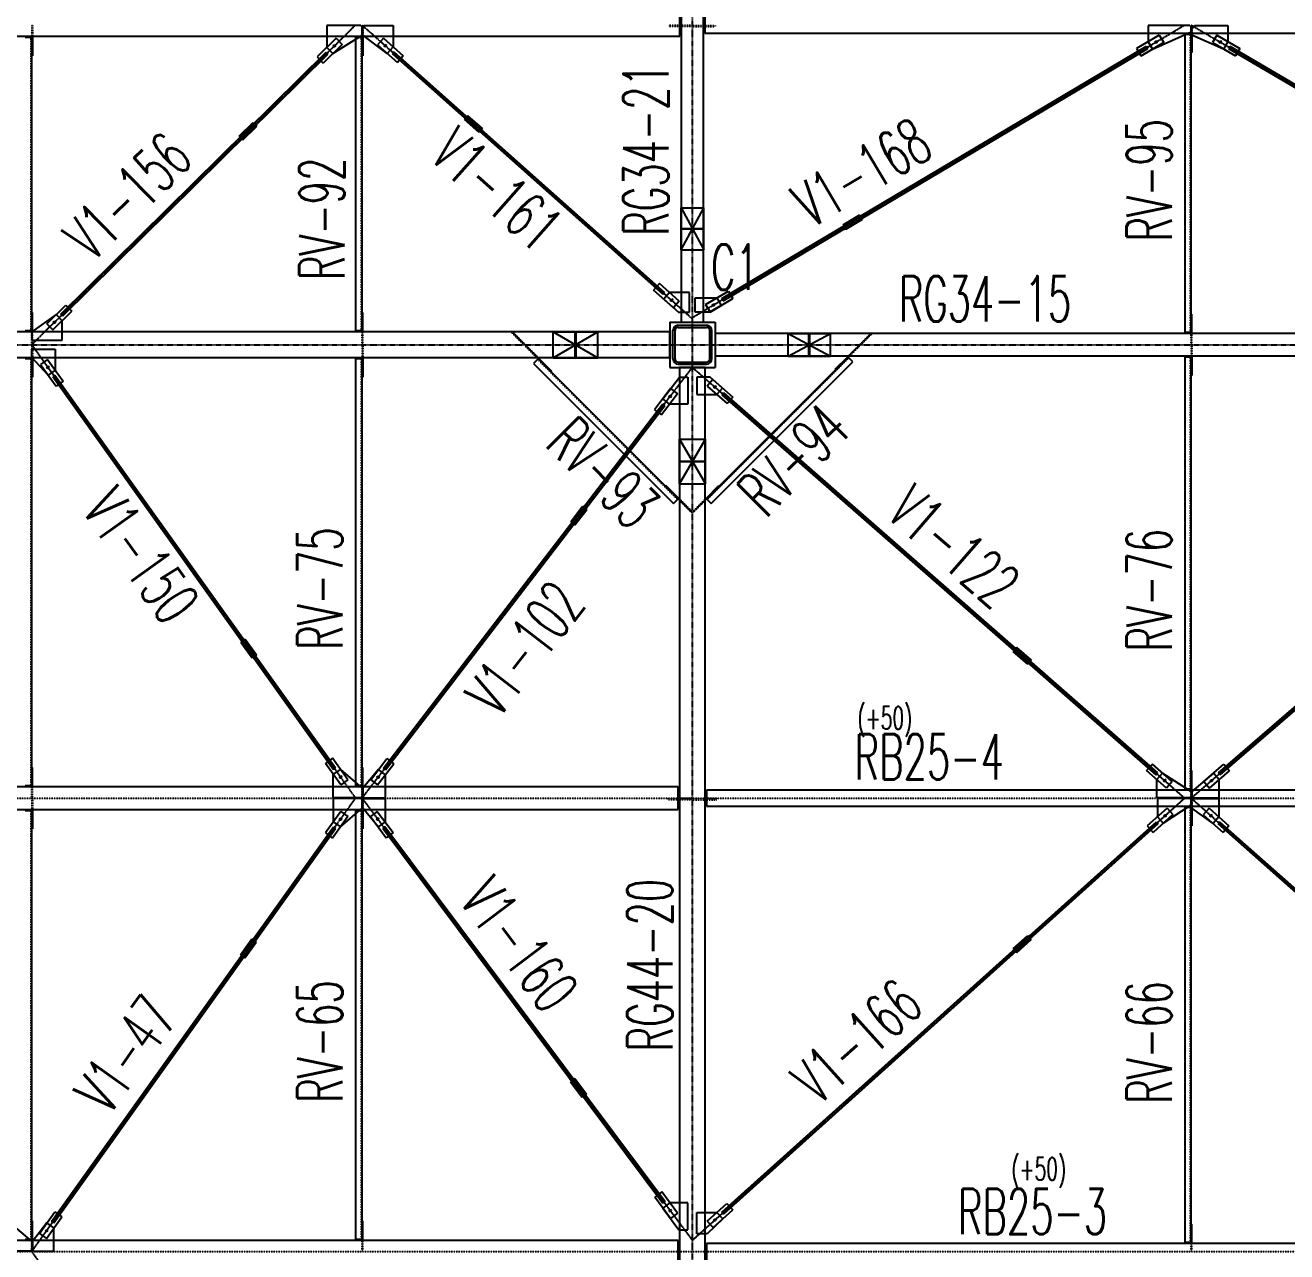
# Model space of a CAD drawing. Header units: millimetres. Extents: x -87051 to 180003, y -2961 to 97158.
# Drawn here: x 135914 to 145652, y 33099 to 42567 of the extents above; entities that cross this region are included whole.
import ezdxf

# ---------------------------------------------------------------- set-up
doc = ezdxf.new("R2010")
doc.units = ezdxf.units.MM
doc.header["$LTSCALE"] = 0.2
doc.linetypes.add('CENTER', pattern=[2, 1.25, -0.25, 0.25, -0.25])
doc.linetypes.add('HIDDEN', pattern=[0.375, 0.25, -0.125])
doc.styles.get("Standard").update_dxf_attribs({"font": 'simplex.shx', "width": 0.8, "height": 700, "bigfont": 'extfont2.shx'})

msp = doc.modelspace()

# ---------------------------------------------------------------- linework, layer by layer
at = {"color": 8, "linetype": 'CENTER'}
for p, q in [((141063.9, 16500.6), (141063.9, 47350.6)), ((135963.9, 40100.6), (138463.9, 42568.1)), ((138513.9, 42568.1), (141063.9, 40300.6)), ((141063.9, 40310.6), (144863.9, 42568.1)), ((144913.9, 42568.1), (148763.9, 40310.6)), ((110913.9, 40100.6), (161113.9, 40100.6)), ((135963.9, 40100.6), (138463.9, 36600.6)), ((138513.9, 36600.6), (141063.9, 39925.6)), ((141063.9, 39925.6), (144863.9, 36600.6)), ((144913.9, 36600.6), (148763.9, 39925.6)), ((135963.9, 33100.6), (138463.9, 36600.6)), ((138513.9, 36600.6), (141063.9, 33187.6)), ((141063.9, 33188.1), (144863.9, 36600.6)), ((144913.9, 36600.6), (148763.9, 33188.1)), ((135963.9, 33100.6), (138463.9, 29600.6))]:
    msp.add_line(p, q, dxfattribs=at)
at = {"color": 8, "linetype": 'Continuous'}
for p, q in [((140976.9, 44105.6), (140976.9, 40998.3)), ((141150.9, 40998.3), (141150.9, 44105.6)), ((140966.9, 42481.1), (140966.9, 42655.1)), ((138503.9, 42565.1), (138241.8, 42565.1)), ((138241.8, 42565.1), (138241.8, 42396)), ((138503.9, 42565.1), (138513.9, 42555.1)), ((138513.9, 42491.1), (138513.9, 42555.1)), ((138529.9, 42565.1), (138519.9, 42555.1)), ((138519.9, 42491.1), (138519.9, 42555.1)), ((138529.9, 42565.1), (138753.6, 42565.1)), ((138753.6, 42565.1), (138753.6, 42399.8)), ((140976.9, 42565.1), (140966.9, 42565.1)), ((140976.9, 42556.1), (140966.9, 42556.1)), ((141150.9, 42565.1), (141160.9, 42565.1)), ((141150.9, 42556.1), (141160.9, 42556.1)), ((141160.9, 42630.6), (141160.9, 42505.6)), ((144903.9, 42565.1), (144582, 42565.1)), ((144582, 42565.1), (144582, 42439.6)), ((144903.9, 42565.1), (144913.9, 42555.1)), ((144913.9, 42515.6), (144913.9, 42555.1)), ((144939.9, 42565.1), (145198.2, 42565.1)), ((145198.2, 42565.1), (145198.2, 42440.2)), ((130960.9, 42481.1), (140966.9, 42481.1)), ((135963.9, 42471.1), (135913.9, 42471.1)), ((135963.9, 42481.1), (135963.9, 42471.1)), ((135963.9, 40210.1), (135963.9, 42471.1)), ((135963.9, 42471.1), (135963.9, 42331.1)), ((135969.9, 42481.1), (135969.9, 42471.1)), ((135969.9, 42471.1), (135969.9, 42331.1)), ((138313, 42466.2), (138167.1, 42322.2)), ((138288.8, 42348.3), (138513.9, 42491.1)), ((138313, 42466.2), (138360, 42418.5)), ((138513.9, 42471.1), (138463.9, 42471.1)), ((138463.9, 42471.1), (138463.9, 40210.1)), ((138513.9, 42481.1), (138513.9, 42471.1)), ((138513.9, 40210.1), (138513.9, 42471.1)), ((138513.9, 42471.1), (138513.9, 42331.1)), ((138709.1, 42349.7), (138519.9, 42491.1)), ((138519.9, 42481.1), (138519.9, 42471.1)), ((138519.9, 42471.1), (138519.9, 42331.1)), ((138678.9, 42466.2), (138634.4, 42416.2)), ((138678.9, 42466.2), (138832.1, 42330)), ((141160.9, 42505.6), (148666.9, 42505.6)), ((144668, 42490.7), (144491.7, 42386)), ((144616.2, 42382), (144913.9, 42515.6)), ((144668, 42490.7), (144702.2, 42433.1)), ((144913.9, 42495.6), (144863.9, 42495.6)), ((144863.9, 42495.6), (144863.9, 40197.6)), ((144913.9, 42505.6), (144913.9, 42495.6)), ((144913.9, 40197.6), (144913.9, 42495.6)), ((144913.9, 42495.6), (144913.9, 42355.6)), ((144919.9, 42491.1), (144919.9, 42545.1)), ((144919.9, 42505.6), (144919.9, 42495.6)), ((144919.9, 42495.6), (144919.9, 42355.6)), ((145164.4, 42382.4), (144919.9, 42491.1)), ((145112, 42490.8), (145078.1, 42433)), ((145112, 42490.8), (145288.8, 42387.1)), ((138360, 42418.5), (138214.1, 42274.5)), ((138241.8, 42396), (138288.8, 42348.3)), ((138310.9, 42417.3), (138290.9, 42397.3)), ((138290.9, 42407.3), (138310.9, 42407.3)), ((138300.9, 42417.3), (138300.9, 42397.3)), ((138634.4, 42416.2), (138787.5, 42279.9)), ((138704, 42418), (138684, 42398)), ((138684, 42408), (138704, 42408)), ((138694, 42418), (138694, 42398)), ((138753.6, 42399.8), (138709.1, 42349.7)), ((138760.4, 42362.3), (138747.1, 42347.3)), ((138760.4, 42362.3), (140849.3, 40504.8)), ((141290, 40456.6), (144568.2, 42404.1)), ((141300.3, 40439.4), (144578.4, 42386.9)), ((144491.7, 42386), (144525.9, 42328.4)), ((144702.2, 42433.1), (144525.9, 42328.4)), ((144568.2, 42404.1), (144578.4, 42386.9)), ((144582, 42439.6), (144616.2, 42382)), ((144652.1, 42446.3), (144632.1, 42426.3)), ((144632.1, 42436.3), (144652.1, 42436.3)), ((144642.1, 42446.3), (144642.1, 42426.3)), ((145078.1, 42433), (145254.9, 42329.3)), ((145148.2, 42446.6), (145128.2, 42426.6)), ((145128.2, 42436.6), (145148.2, 42436.6)), ((145138.2, 42446.6), (145138.2, 42426.6)), ((145198.2, 42440.2), (145164.4, 42382.4)), ((145212.2, 42404.8), (145202.1, 42387.5)), ((145202.1, 42387.5), (148527.6, 40437.5)), ((145212.2, 42404.8), (148537.8, 40454.8)), ((145288.8, 42387.1), (145254.9, 42329.3)), ((135963.9, 42331.1), (135969.9, 42331.1)), ((136189.6, 40337.4), (138236.9, 42358.2)), ((136203.6, 40323.2), (138251, 42343.9)), ((138167.1, 42322.2), (138214.1, 42274.5)), ((138236.9, 42358.2), (138251, 42343.9)), ((138513.9, 42331.1), (138519.9, 42331.1)), ((138747.1, 42347.3), (140836, 40489.8)), ((138832.1, 42330), (138787.5, 42279.9)), ((144913.9, 42355.6), (144919.9, 42355.6)), ((137566.4, 41710.4), (137673.2, 41815.8)), ((137594.5, 41682), (137701.3, 41787.3)), ((137673.2, 41815.8), (137701.3, 41787.3)), ((139331.3, 41868), (139304.8, 41838.1)), ((139416.9, 41738.4), (139304.8, 41838.1)), ((139443.4, 41768.3), (139331.3, 41868)), ((137566.4, 41710.4), (137594.5, 41682)), ((139443.4, 41768.3), (139416.9, 41738.4)), ((140976.4, 41158.3), (141151.4, 41158.3)), ((140976.4, 40833.3), (140976.4, 41158.3)), ((140976.4, 40833.3), (141151.4, 41158.3)), ((140976.4, 41158.3), (141151.4, 40833.3)), ((141151.4, 40833.3), (141151.4, 41158.3)), ((142354.7, 41100.7), (142225.8, 41024.1)), ((142354.7, 41100.7), (142375.2, 41066.3)), ((140976.9, 40998.3), (141150.9, 40998.3)), ((142225.8, 41024.1), (142246.2, 40989.7)), ((142375.2, 41066.3), (142246.2, 40989.7)), ((141150.9, 40993.3), (140976.9, 40993.3)), ((140976.9, 40993.3), (140976.9, 40275.6)), ((141150.9, 40275.6), (141150.9, 40993.3)), ((140976.4, 40833.3), (141151.4, 40833.3)), ((140808.9, 40572.2), (140764.4, 40522.1)), ((140917.6, 40385.9), (140764.4, 40522.1)), ((140962.1, 40436), (140808.9, 40572.2)), ((141166.3, 40410.4), (141342.5, 40515.1)), ((141342.5, 40515.1), (141376.7, 40457.5)), ((140836, 40489.8), (140849.3, 40504.8)), ((140887.4, 40502.4), (140842.8, 40452.3)), ((140842.8, 40452.3), (140957.3, 40350.6)), ((141041.9, 40502.4), (140887.4, 40502.4)), ((140912.5, 40454.1), (140892.5, 40434.1)), ((140892.5, 40444.1), (140912.5, 40444.1)), ((140902.5, 40454.1), (140902.5, 40434.1)), ((140962.1, 40436), (140917.6, 40385.9)), ((141041.9, 40350.6), (141041.9, 40502.4)), ((141085.9, 40350.6), (141085.9, 40461.5)), ((141085.9, 40461.5), (141252.3, 40461.5)), ((141200.5, 40352.8), (141376.7, 40457.5)), ((141236.4, 40417.1), (141216.4, 40397.1)), ((141226.4, 40417.1), (141226.4, 40397.1)), ((141252.3, 40461.5), (141286.5, 40403.9)), ((141300.3, 40439.4), (141290, 40456.6)), ((135963.9, 40210.1), (135963.9, 40350.1)), ((135963.9, 40350.1), (135969.9, 40350.1)), ((136151.7, 40333.1), (135963.9, 40200.1)), ((135969.9, 40210.1), (135969.9, 40350.1)), ((136080.6, 40262.8), (136226.5, 40406.8)), ((136127.6, 40215.2), (136273.5, 40359.2)), ((136198.8, 40285.4), (136151.7, 40333.1)), ((136203.6, 40323.2), (136189.6, 40337.4)), ((136226.5, 40406.8), (136273.5, 40359.2)), ((138513.9, 40210.1), (138513.9, 40350.1)), ((138513.9, 40350.1), (138519.9, 40350.1)), ((138519.9, 40210.1), (138519.9, 40350.1)), ((140957.3, 40350.6), (141041.9, 40350.6)), ((141196.8, 40350.6), (141085.9, 40350.6)), ((141166.3, 40410.4), (141200.5, 40352.8)), ((141286.5, 40403.9), (141196.8, 40350.6)), ((141216.4, 40407.1), (141236.4, 40407.1)), ((144913.9, 40197.6), (144913.9, 40337.6)), ((144913.9, 40337.6), (144919.9, 40337.6)), ((144919.9, 40197.6), (144919.9, 40337.6)), ((136080.6, 40262.8), (136127.6, 40215.2)), ((136149.7, 40284.1), (136129.7, 40264.1)), ((136129.7, 40274.1), (136149.7, 40274.1)), ((136139.7, 40284.1), (136139.7, 40264.1)), ((136198.8, 40135.1), (136198.8, 40285.4)), ((140888.9, 40275.6), (141238.9, 40275.6)), ((140888.9, 40275.6), (140888.9, 39925.6)), ((140953.9, 40250.6), (141173.9, 40250.6)), ((140953.9, 40234.6), (141173.9, 40234.6)), ((140976.9, 40275.6), (141150.9, 40275.6)), ((141238.9, 40275.6), (141238.9, 39925.6)), ((140158.9, 40200.1), (131768.9, 40200.1)), ((135913.9, 40210.1), (135963.9, 40210.1)), ((135963.9, 40200.1), (135963.9, 40210.1)), ((135963.9, 40200.1), (135963.9, 40135.1)), ((135963.9, 40135.1), (136198.8, 40135.1)), ((135969.9, 40200.1), (135969.9, 40210.1)), ((138463.9, 40210.1), (138513.9, 40210.1)), ((138513.9, 40200.1), (138513.9, 40210.1)), ((138519.9, 40200.1), (138519.9, 40210.1)), ((139988.9, 40200.6), (140333.9, 40200.6)), ((139988.9, 40000.6), (139988.9, 40200.6)), ((139988.9, 40000.6), (140333.9, 40200.6)), ((139988.9, 40200.6), (140333.9, 40000.6)), ((140158.9, 40001.1), (140158.9, 40200.1)), ((140163.9, 40200.1), (140163.9, 40001.1)), ((140888.9, 40200.1), (140163.9, 40200.1)), ((140333.9, 40000.6), (140333.9, 40200.6)), ((140888.9, 40001.1), (140888.9, 40200.1)), ((140913.9, 39990.6), (140913.9, 40210.6)), ((140929.9, 39990.6), (140929.9, 40210.6)), ((141197.9, 39990.6), (141197.9, 40210.6)), ((141213.9, 39990.6), (141213.9, 40210.6)), ((141238.9, 40187.6), (141238.9, 40013.6)), ((141963.9, 40187.6), (141238.9, 40187.6)), ((141803.9, 40188.1), (142128.9, 40188.1)), ((141803.9, 40013.1), (141803.9, 40188.1)), ((141803.9, 40013.1), (142128.9, 40188.1)), ((141803.9, 40188.1), (142128.9, 40013.1)), ((141963.9, 40013.6), (141963.9, 40187.6)), ((141968.9, 40187.6), (141968.9, 40013.6)), ((147858.9, 40187.6), (141968.9, 40187.6)), ((142128.9, 40013.1), (142128.9, 40188.1)), ((144863.9, 40197.6), (144913.9, 40197.6)), ((144913.9, 40187.6), (144913.9, 40197.6)), ((144919.9, 40187.6), (144919.9, 40197.6)), ((135963.9, 40066.1), (136145.2, 40066.1)), ((135963.9, 40001.1), (135963.9, 40066.1)), ((136145.2, 40066.1), (136145.2, 39904.4)), ((131768.9, 40001.1), (140158.9, 40001.1)), ((135963.9, 39991.1), (135913.9, 39991.1)), ((136090.7, 39865.5), (135963.9, 40001.1)), ((135963.9, 40001.1), (135963.9, 39991.1)), ((135963.9, 36697.6), (135963.9, 39991.1)), ((135963.9, 39991.1), (135963.9, 39851.1)), ((135969.9, 40001.1), (135969.9, 39991.1)), ((135969.9, 39991.1), (135969.9, 39851.1)), ((136087, 39985.8), (136032.5, 39946.9)), ((136032.5, 39946.9), (136151.7, 39780.1)), ((136098.8, 39935.7), (136078.8, 39915.7)), ((136078.8, 39925.7), (136098.8, 39925.7)), ((136087, 39985.8), (136206.2, 39819)), ((136088.8, 39935.7), (136088.8, 39915.7)), ((138513.9, 39991.1), (138463.9, 39991.1)), ((138463.9, 39991.1), (138463.9, 36697.6)), ((138513.9, 40001.1), (138513.9, 39991.1)), ((138513.9, 36697.6), (138513.9, 39991.1)), ((138513.9, 39991.1), (138513.9, 39851.1)), ((138519.9, 40001.1), (138519.9, 39991.1)), ((138519.9, 39991.1), (138519.9, 39851.1)), ((139873.4, 39991.1), (139838, 39955.8)), ((139838, 39955.8), (140919, 38874.8)), ((139863.4, 40001.1), (139873.4, 39991.1)), ((139871.9, 40001.1), (139877.6, 39995.4)), ((140954.4, 38910.1), (139873.4, 39991.1)), ((139873.4, 39991.1), (139972.4, 39892.1)), ((139877.6, 39995.4), (139976.6, 39896.4)), ((139988.9, 40000.6), (140333.9, 40000.6)), ((140163.9, 40001.1), (140888.9, 40001.1)), ((140888.9, 39925.6), (141238.9, 39925.6)), ((140953.9, 39966.6), (141173.9, 39966.6)), ((140953.9, 39950.6), (141173.9, 39950.6)), ((141163.4, 39925.6), (140964.4, 39925.6)), ((140964.4, 39925.6), (140964.4, 39200.6)), ((141163.4, 39200.6), (141163.4, 39925.6)), ((142266.9, 40003.6), (141173.4, 38910.1)), ((141208.7, 38874.8), (142302.2, 39968.3)), ((141238.9, 40013.6), (141963.9, 40013.6)), ((141803.9, 40013.1), (142128.9, 40013.1)), ((141968.9, 40013.6), (147858.9, 40013.6)), ((142262.6, 40007.9), (142163.6, 39908.9)), ((142266.9, 40003.6), (142167.9, 39904.6)), ((142268.4, 40013.6), (142262.6, 40007.9)), ((142276.9, 40013.6), (142266.9, 40003.6)), ((142302.2, 39968.3), (142266.9, 40003.6)), ((144913.9, 40003.6), (144863.9, 40003.6)), ((144863.9, 40003.6), (144863.9, 36673.1)), ((144913.9, 40013.6), (144913.9, 40003.6)), ((144913.9, 36673.1), (144913.9, 40003.6)), ((144913.9, 40003.6), (144913.9, 39863.6)), ((144919.9, 40013.6), (144919.9, 40003.6)), ((144919.9, 40003.6), (144919.9, 39863.6)), ((135963.9, 39851.1), (135969.9, 39851.1)), ((136145.2, 39904.4), (136090.7, 39865.5)), ((136143.5, 39866.4), (136127.2, 39854.8)), ((136127.2, 39854.8), (138293.6, 36821.8)), ((136143.5, 39866.4), (138309.9, 36833.5)), ((138513.9, 39851.1), (138519.9, 39851.1)), ((139976.6, 39896.4), (139972.4, 39892.1)), ((140835.3, 39682.6), (140964.4, 39850.6)), ((140964.4, 39850.6), (141029.4, 39850.6)), ((141029.4, 39850.6), (141029.4, 39641.8)), ((141098.4, 39850.6), (141098.4, 39715.4)), ((141200.5, 39850.6), (141098.4, 39850.6)), ((141222.2, 39831.6), (141178, 39781.2)), ((141297.4, 39765.8), (141200.5, 39850.6)), ((141222.2, 39831.6), (141376.4, 39696.6)), ((142163.6, 39908.9), (142167.9, 39904.6)), ((144913.9, 39863.6), (144919.9, 39863.6)), ((136206.2, 39819), (136151.7, 39780.1)), ((140896.1, 39761.9), (140771.4, 39599.2)), ((140896.1, 39761.9), (140949.3, 39721.1)), ((141178, 39781.2), (141332.3, 39646.2)), ((141247.7, 39783.5), (141227.7, 39763.5)), ((141227.7, 39773.5), (141247.7, 39773.5)), ((141237.7, 39783.5), (141237.7, 39763.5)), ((141253.3, 39715.4), (141297.4, 39765.8)), ((145124.6, 36795.8), (148522.7, 39730.6)), ((138678.8, 36832.1), (140835.7, 39644.5)), ((140949.3, 39721.1), (140824.5, 39558.5)), ((140888.4, 39641.8), (140835.3, 39682.6)), ((140835.7, 39644.5), (140851.5, 39632.3)), ((140902.3, 39711.8), (140882.3, 39691.8)), ((140882.3, 39701.8), (140902.3, 39701.8)), ((141029.4, 39641.8), (140888.4, 39641.8)), ((140892.3, 39711.8), (140892.3, 39691.8)), ((141098.4, 39715.4), (141253.3, 39715.4)), ((141304.5, 39728.3), (141291.3, 39713.3)), ((141291.3, 39713.3), (144642.1, 36781.4)), ((141304.5, 39728.3), (144655.2, 36796.5)), ((141376.4, 39696.6), (141332.3, 39646.2)), ((145137.6, 36780.6), (148535.8, 39715.4)), ((138694.6, 36819.9), (140851.5, 39632.3)), ((140771.4, 39599.2), (140824.5, 39558.5)), ((140963.9, 39370.6), (141163.9, 39370.6)), ((140963.9, 39025.6), (140963.9, 39370.6)), ((140963.9, 39025.6), (141163.9, 39370.6)), ((140963.9, 39370.6), (141163.9, 39025.6)), ((141163.9, 39025.6), (141163.9, 39370.6)), ((140964.4, 39200.6), (141163.4, 39200.6)), ((141163.4, 39195.6), (140964.4, 39195.6)), ((140964.4, 39195.6), (140964.4, 30496.3)), ((141163.4, 30496.3), (141163.4, 39195.6)), ((140859.6, 39013.4), (140855.4, 39009.1)), ((140954.4, 38910.1), (140855.4, 39009.1)), ((140958.6, 38914.4), (140859.6, 39013.4)), ((140963.9, 39025.6), (141163.9, 39025.6)), ((141169.1, 38914.4), (141268.1, 39013.4)), ((141173.4, 38910.1), (141272.4, 39009.1)), ((141268.1, 39013.4), (141272.4, 39009.1)), ((140919, 38874.8), (140954.4, 38910.1)), ((140964.4, 38900.1), (140954.4, 38910.1)), ((140964.4, 38908.6), (140958.6, 38914.4)), ((141163.4, 38908.6), (141169.1, 38914.4)), ((141163.4, 38900.1), (141173.4, 38910.1)), ((141173.4, 38910.1), (141208.7, 38874.8)), ((140125, 38734.2), (140216.3, 38853.3)), ((140156.7, 38709.9), (140248, 38828.9)), ((140216.3, 38853.3), (140248, 38828.9)), ((140125, 38734.2), (140156.7, 38709.9)), ((137611.4, 37828.5), (137578.8, 37805.3)), ((137578.8, 37805.3), (137666, 37683.2)), ((137611.4, 37828.5), (137698.6, 37706.5)), ((137698.6, 37706.5), (137666, 37683.2)), ((143565, 37763.7), (143538.6, 37733.6)), ((143538.6, 37733.6), (143651.5, 37634.8)), ((143565, 37763.7), (143677.9, 37665)), ((143677.9, 37665), (143651.5, 37634.8)), ((138285.4, 36908.2), (138230.9, 36869.2)), ((138404.5, 36741.3), (138285.4, 36908.2)), ((135963.9, 36697.6), (135963.9, 36837.6)), ((135963.9, 36837.6), (135969.9, 36837.6)), ((135969.9, 36697.6), (135969.9, 36837.6)), ((138350, 36702.4), (138230.9, 36869.2)), ((138291.9, 36783.8), (138346.4, 36822.7)), ((138293.6, 36821.8), (138309.9, 36833.5)), ((138346.4, 36822.7), (138513.9, 36677.6)), ((138513.9, 36697.6), (138513.9, 36837.6)), ((138513.9, 36837.6), (138519.9, 36837.6)), ((138519.9, 36697.6), (138519.9, 36837.6)), ((138641.9, 36822.6), (138519.9, 36677.6)), ((138581, 36743.2), (138705.8, 36905.9)), ((138634.2, 36702.4), (138758.9, 36865.1)), ((138695, 36781.8), (138641.9, 36822.6)), ((138694.6, 36819.9), (138678.8, 36832.1)), ((138705.8, 36905.9), (138758.9, 36865.1)), ((144614.3, 36863.5), (144570.1, 36813.1)), ((144724.4, 36678.1), (144570.1, 36813.1)), ((144768.5, 36728.6), (144614.3, 36863.5)), ((144913.9, 36673.1), (144913.9, 36813.1)), ((144913.9, 36813.1), (144919.9, 36813.1)), ((144919.9, 36673.1), (144919.9, 36813.1)), ((145010.8, 36728.6), (145166, 36862.6)), ((145054.6, 36677.9), (145209.8, 36811.9)), ((145166, 36862.6), (145209.8, 36811.9)), ((138291.9, 36603.6), (138291.9, 36783.8)), ((138358.2, 36772.5), (138338.2, 36752.5)), ((138338.2, 36762.5), (138358.2, 36762.5)), ((138348.2, 36772.5), (138348.2, 36752.5)), ((138404.5, 36741.3), (138350, 36702.4)), ((138581, 36743.2), (138634.2, 36702.4)), ((138648, 36772.5), (138628, 36752.5)), ((138628, 36762.5), (138648, 36762.5)), ((138638, 36772.5), (138638, 36752.5)), ((138695, 36603.6), (138695, 36781.8)), ((144642.1, 36781.4), (144655.2, 36796.5)), ((144649.2, 36744), (144693.3, 36794.4)), ((144649.2, 36603.6), (144649.2, 36744)), ((144693.3, 36794.4), (144913.9, 36653.1)), ((144718.9, 36746.3), (144698.9, 36726.3)), ((144698.9, 36736.3), (144718.9, 36736.3)), ((144708.9, 36746.3), (144708.9, 36726.3)), ((144768.5, 36728.6), (144724.4, 36678.1)), ((145086.5, 36793.9), (144919.9, 36653.1)), ((145010.8, 36728.6), (145054.6, 36677.9)), ((145080.5, 36745.9), (145060.5, 36725.9)), ((145060.5, 36735.9), (145080.5, 36735.9)), ((145070.5, 36745.9), (145070.5, 36725.9)), ((145130.3, 36743.2), (145086.5, 36793.9)), ((145137.6, 36780.6), (145124.6, 36795.8)), ((145130.3, 36603.6), (145130.3, 36743.2)), ((140954.4, 36687.6), (130973.4, 36687.6)), ((135913.9, 36697.6), (135963.9, 36697.6)), ((135963.9, 36687.6), (135963.9, 36697.6)), ((135969.9, 36687.6), (135969.9, 36697.6)), ((138463.9, 36697.6), (138513.9, 36697.6)), ((138513.9, 36687.6), (138513.9, 36697.6)), ((138513.9, 36677.6), (138513.9, 36613.6)), ((138519.9, 36687.6), (138519.9, 36697.6)), ((138519.9, 36677.6), (138519.9, 36613.6)), ((140954.4, 36513.6), (140954.4, 36687.6)), ((141173.4, 36663.1), (141173.4, 36538.1)), ((148654.4, 36663.1), (141173.4, 36663.1)), ((144863.9, 36673.1), (144913.9, 36673.1)), ((144913.9, 36663.1), (144913.9, 36673.1)), ((144913.9, 36653.1), (144913.9, 36613.6)), ((144919.9, 36663.1), (144919.9, 36673.1)), ((144919.9, 36653.1), (144919.9, 36613.6)), ((138503.9, 36603.6), (138291.9, 36603.6)), ((138503.9, 36597.6), (138291.9, 36597.6)), ((138291.9, 36597.6), (138291.9, 36417.5)), ((138346.4, 36378.5), (138513.9, 36523.6)), ((138503.9, 36603.6), (138513.9, 36613.6)), ((138503.9, 36597.6), (138513.9, 36587.6)), ((138513.9, 36523.6), (138513.9, 36587.6)), ((138529.9, 36603.6), (138519.9, 36613.6)), ((138529.9, 36597.6), (138519.9, 36587.6)), ((138519.9, 36523.6), (138519.9, 36587.6)), ((138637.9, 36378.7), (138519.9, 36523.6)), ((138529.9, 36603.6), (138695, 36603.6)), ((138529.9, 36597.6), (138691.6, 36597.6)), ((138691.6, 36597.6), (138691.6, 36418.8)), ((140964.4, 36597.6), (140954.4, 36597.6)), ((140964.4, 36588.6), (140954.4, 36588.6)), ((141163.4, 36597.6), (141173.4, 36597.6)), ((141163.4, 36588.6), (141173.4, 36588.6)), ((141173.4, 36538.1), (148654.4, 36538.1)), ((144727.7, 36523.3), (144575.1, 36386.3)), ((144903.9, 36603.6), (144649.2, 36603.6)), ((144903.9, 36597.6), (144653.3, 36597.6)), ((144653.3, 36597.6), (144653.3, 36456.5)), ((144698, 36406.6), (144913.9, 36548.1)), ((144727.7, 36523.3), (144772.4, 36473.5)), ((144913.9, 36528.1), (144863.9, 36528.1)), ((144863.9, 36528.1), (144863.9, 33173.1)), ((144903.9, 36603.6), (144913.9, 36613.6)), ((144903.9, 36597.6), (144913.9, 36587.6)), ((144913.9, 36548.1), (144913.9, 36587.6)), ((144913.9, 36538.1), (144913.9, 36528.1)), ((144913.9, 33173.1), (144913.9, 36528.1)), ((144913.9, 36528.1), (144913.9, 36388.1)), ((144929.9, 36603.6), (144919.9, 36613.6)), ((144929.9, 36597.6), (144919.9, 36587.6)), ((144919.9, 36523.6), (144919.9, 36587.6)), ((144919.9, 36538.1), (144919.9, 36528.1)), ((144919.9, 36528.1), (144919.9, 36388.1)), ((145082.5, 36406.4), (144919.9, 36523.6)), ((144929.9, 36603.6), (145130.3, 36603.6)), ((144929.9, 36597.6), (145126.9, 36597.6)), ((145052.1, 36522.9), (145007.7, 36472.7)), ((145052.1, 36522.9), (145205.5, 36386.9)), ((145126.9, 36597.6), (145126.9, 36456.5)), ((130973.4, 36513.6), (140954.4, 36513.6)), ((135963.9, 36503.6), (135913.9, 36503.6)), ((135963.9, 36513.6), (135963.9, 36503.6)), ((135963.9, 33197.6), (135963.9, 36503.6)), ((135963.9, 36503.6), (135963.9, 36363.6)), ((135969.9, 36513.6), (135969.9, 36503.6)), ((135969.9, 36503.6), (135969.9, 36363.6)), ((138350, 36498.8), (138230.9, 36332)), ((138404.5, 36459.9), (138285.4, 36293.1)), ((138358.2, 36448.7), (138338.2, 36428.7)), ((138338.2, 36438.7), (138358.2, 36438.7)), ((138348.2, 36448.7), (138348.2, 36428.7)), ((138350, 36498.8), (138404.5, 36459.9)), ((138513.9, 36503.6), (138463.9, 36503.6)), ((138463.9, 36503.6), (138463.9, 33197.6)), ((138513.9, 36513.6), (138513.9, 36503.6)), ((138513.9, 33197.6), (138513.9, 36503.6)), ((138513.9, 36503.6), (138513.9, 36363.6)), ((138519.9, 36513.6), (138519.9, 36503.6)), ((138519.9, 36503.6), (138519.9, 36363.6)), ((138631.7, 36498.9), (138578, 36458.8)), ((138578, 36458.8), (138700.7, 36294.6)), ((138644.8, 36448.8), (138624.8, 36428.8)), ((138624.8, 36438.8), (138644.8, 36438.8)), ((138631.7, 36498.9), (138754.4, 36334.7)), ((138634.8, 36448.8), (138634.8, 36428.8)), ((144772.4, 36473.5), (144619.9, 36336.5)), ((144653.3, 36456.5), (144698, 36406.6)), ((144722.8, 36475), (144702.8, 36455)), ((144702.8, 36465), (144722.8, 36465)), ((144712.8, 36475), (144712.8, 36455)), ((145007.7, 36472.7), (145161.1, 36336.8)), ((145077.3, 36474.6), (145057.3, 36454.6)), ((145057.3, 36464.6), (145077.3, 36464.6)), ((145067.3, 36474.6), (145067.3, 36454.6)), ((145126.9, 36456.5), (145082.5, 36406.4)), ((135963.9, 36363.6), (135969.9, 36363.6)), ((136117.9, 33333.5), (138293.6, 36379.4)), ((136134.2, 33321.8), (138309.9, 36367.8)), ((138230.9, 36332), (138285.4, 36293.1)), ((138291.9, 36417.5), (138346.4, 36378.5)), ((138293.6, 36379.4), (138309.9, 36367.8)), ((138513.9, 36363.6), (138519.9, 36363.6)), ((138691.6, 36418.8), (138637.9, 36378.7)), ((138690.7, 36380.7), (138674.7, 36368.7)), ((138674.7, 36368.7), (140836.8, 33474.8)), ((138690.7, 36380.7), (140852.8, 33486.8)), ((138754.4, 36334.7), (138700.7, 36294.6)), ((141290.8, 33405.4), (144646.6, 36419)), ((141304.2, 33390.5), (144660, 36404.1)), ((144575.1, 36386.3), (144619.9, 36336.5)), ((144646.6, 36419), (144660, 36404.1)), ((144913.9, 36388.1), (144919.9, 36388.1)), ((145133.8, 36419.1), (145120.5, 36404.1)), ((145120.5, 36404.1), (148523, 33388.2)), ((145133.8, 36419.1), (148536.3, 33403.2)), ((145205.5, 36386.9), (145161.1, 36336.8)), ((137575.7, 35391.6), (137662.9, 35513.7)), ((137608.3, 35368.3), (137695.5, 35490.4)), ((137662.9, 35513.7), (137695.5, 35490.4)), ((143541.2, 35439.7), (143652.8, 35539.9)), ((143567.9, 35409.9), (143679.5, 35510.2)), ((143652.8, 35539.9), (143679.5, 35510.2)), ((137575.7, 35391.6), (137608.3, 35368.3)), ((143541.2, 35439.7), (143567.9, 35409.9)), ((140156.1, 34436.1), (140124, 34412.1)), ((140124, 34412.1), (140213.8, 34291.9)), ((140156.1, 34436.1), (140245.9, 34315.9)), ((140245.9, 34315.9), (140213.8, 34291.9)), ((140826.8, 33560.9), (140773.1, 33520.8)), ((140895.8, 33356.6), (140773.1, 33520.8)), ((140949.5, 33396.7), (140826.8, 33560.9)), ((136023.2, 33241.3), (136142.4, 33408.1)), ((136142.4, 33408.1), (136196.9, 33369.2)), ((140889.6, 33476.8), (140835.9, 33436.7)), ((140835.9, 33436.7), (140959.4, 33267.6)), ((140836.8, 33474.8), (140852.8, 33486.8)), ((140902.7, 33426.7), (140882.7, 33406.7)), ((140882.7, 33416.7), (140902.7, 33416.7)), ((141029.4, 33476.8), (140889.6, 33476.8)), ((140892.7, 33426.7), (140892.7, 33406.7)), ((141029.4, 33267.6), (141029.4, 33476.8)), ((141098.4, 33238.1), (141098.4, 33402.8)), ((141098.4, 33402.8), (141252.8, 33402.8)), ((141178.4, 33336), (141330.9, 33473)), ((141223.2, 33286.1), (141375.7, 33423.1)), ((141252.8, 33402.8), (141297.6, 33352.9)), ((141304.2, 33390.5), (141290.8, 33405.4)), ((141330.9, 33473), (141375.7, 33423.1)), ((135796.4, 33322.7), (135963.9, 33177.6)), ((135963.9, 33197.6), (135963.9, 33337.6)), ((135963.9, 33337.6), (135969.9, 33337.6)), ((135969.9, 33197.6), (135969.9, 33337.6)), ((136081.4, 33322.7), (135969.9, 33177.6)), ((136077.8, 33202.4), (136196.9, 33369.2)), ((136135.9, 33283.8), (136081.4, 33322.7)), ((136134.2, 33321.8), (136117.9, 33333.5)), ((138513.9, 33197.6), (138513.9, 33337.6)), ((138513.9, 33337.6), (138519.9, 33337.6)), ((138519.9, 33197.6), (138519.9, 33337.6)), ((140949.5, 33396.7), (140895.8, 33356.6)), ((141297.6, 33352.9), (141178.4, 33238.1)), ((141178.4, 33336), (141223.2, 33286.1)), ((141248, 33354.5), (141228, 33334.5)), ((141228, 33344.5), (141248, 33344.5)), ((141238, 33354.5), (141238, 33334.5)), ((144913.9, 33173.1), (144913.9, 33313.1)), ((144913.9, 33313.1), (144919.9, 33313.1)), ((144919.9, 33173.1), (144919.9, 33313.1)), ((136023.2, 33241.3), (136077.8, 33202.4)), ((136089.6, 33272.5), (136069.6, 33252.5)), ((136069.6, 33262.5), (136089.6, 33262.5)), ((136079.6, 33272.5), (136079.6, 33252.5)), ((136135.9, 33103.6), (136135.9, 33283.8)), ((140959.4, 33267.6), (141029.4, 33267.6)), ((141178.4, 33238.1), (141098.4, 33238.1)), ((140954.4, 33187.6), (130973.4, 33187.6)), ((135913.9, 33197.6), (135963.9, 33197.6)), ((135953.9, 33103.6), (135963.9, 33113.6)), ((135963.9, 33187.6), (135963.9, 33197.6)), ((135963.9, 33177.6), (135963.9, 33113.6)), ((135969.9, 33187.6), (135969.9, 33197.6)), ((135969.9, 33177.6), (135969.9, 33113.6)), ((135979.9, 33103.6), (135969.9, 33113.6)), ((138463.9, 33197.6), (138513.9, 33197.6)), ((138513.9, 33187.6), (138513.9, 33197.6)), ((138519.9, 33187.6), (138519.9, 33197.6)), ((140954.4, 33013.6), (140954.4, 33187.6)), ((141173.4, 33163.1), (141173.4, 33038.1)), ((148654.4, 33163.1), (141173.4, 33163.1)), ((144863.9, 33173.1), (144913.9, 33173.1)), ((144913.9, 33163.1), (144913.9, 33173.1)), ((144919.9, 33163.1), (144919.9, 33173.1)), ((135953.9, 33103.6), (135741.9, 33103.6)), ((135979.9, 33103.6), (136135.9, 33103.6))]:
    msp.add_line(p, q, dxfattribs=at)
at = {"color": 8, "linetype": 'HIDDEN'}
for p, q in [((135963.9, 42565.1), (135963.9, 42481.1)), ((135963.9, 42565.1), (135969.9, 42565.1)), ((135969.9, 42565.1), (135969.9, 42481.1)), ((138513.9, 42565.1), (138513.9, 42481.1)), ((138513.9, 42565.1), (138519.9, 42565.1)), ((138519.9, 42565.1), (138519.9, 42481.1)), ((140966.9, 42565.1), (140886.9, 42565.1)), ((140886.9, 42565.1), (140886.9, 42556.1)), ((140966.9, 42556.1), (140886.9, 42556.1)), ((141060.9, 42565.1), (140976.9, 42565.1)), ((141060.9, 42556.1), (140976.9, 42556.1)), ((141060.9, 42565.1), (141060.9, 42556.1)), ((141066.9, 42565.1), (141150.9, 42565.1)), ((141066.9, 42565.1), (141066.9, 42556.1)), ((141066.9, 42556.1), (141150.9, 42556.1)), ((141160.9, 42565.1), (141240.9, 42565.1)), ((141160.9, 42556.1), (141240.9, 42556.1)), ((141240.9, 42565.1), (141240.9, 42556.1)), ((144913.9, 42565.1), (144913.9, 42505.6)), ((144913.9, 42565.1), (144919.9, 42565.1)), ((144919.9, 42565.1), (144919.9, 42505.6)), ((135958.9, 40210.1), (135958.9, 42471.1)), ((138508.9, 40210.1), (138508.9, 42471.1)), ((144908.9, 40197.6), (144908.9, 42495.6)), ((135963.9, 40104.6), (135963.9, 40200.1)), ((135969.9, 40104.6), (135969.9, 40200.1)), ((138513.9, 40104.6), (138513.9, 40200.1)), ((138519.9, 40104.6), (138519.9, 40200.1)), ((139759.9, 40104.6), (139664.4, 40200.1)), ((139672.9, 40200.1), (139664.4, 40200.1)), ((139768.4, 40104.6), (139672.9, 40200.1)), ((142358.4, 40103.6), (142442.4, 40187.6)), ((142366.9, 40103.6), (142450.9, 40187.6)), ((142442.4, 40187.6), (142450.9, 40187.6)), ((144913.9, 40103.6), (144913.9, 40187.6)), ((144919.9, 40103.6), (144919.9, 40187.6)), ((135963.9, 40104.6), (135969.9, 40104.6)), ((135963.9, 40096.6), (135963.9, 40001.1)), ((135963.9, 40096.6), (135969.9, 40096.6)), ((135969.9, 40096.6), (135969.9, 40001.1)), ((138513.9, 40104.6), (138519.9, 40104.6)), ((138513.9, 40096.6), (138513.9, 40001.1)), ((138513.9, 40096.6), (138519.9, 40096.6)), ((138519.9, 40096.6), (138519.9, 40001.1)), ((139768.4, 40104.6), (139759.9, 40104.6)), ((139776.4, 40096.6), (139772.1, 40092.4)), ((139772.1, 40092.4), (139863.4, 40001.1)), ((139776.4, 40096.6), (139871.9, 40001.1)), ((142352.4, 40097.6), (142268.4, 40013.6)), ((142356.6, 40093.4), (142276.9, 40013.6)), ((142352.4, 40097.6), (142356.6, 40093.4)), ((142358.4, 40103.6), (142366.9, 40103.6)), ((144913.9, 40103.6), (144919.9, 40103.6)), ((144913.9, 40097.6), (144913.9, 40013.6)), ((144913.9, 40097.6), (144919.9, 40097.6)), ((144919.9, 40097.6), (144919.9, 40013.6)), ((135958.9, 36697.6), (135958.9, 39991.1)), ((138508.9, 36697.6), (138508.9, 39991.1)), ((139869.8, 39987.6), (140950.8, 38906.6)), ((141176.9, 38906.6), (142270.4, 40000.1)), ((144908.9, 36673.1), (144908.9, 40003.6)), ((141059.9, 38813.1), (140964.4, 38908.6)), ((141055.6, 38808.9), (140964.4, 38900.1)), ((141067.9, 38813.1), (141163.4, 38908.6)), ((141072.1, 38808.9), (141163.4, 38900.1)), ((141059.9, 38813.1), (141055.6, 38808.9)), ((141067.9, 38813.1), (141072.1, 38808.9)), ((135963.9, 36603.6), (135963.9, 36687.6)), ((135969.9, 36603.6), (135969.9, 36687.6)), ((138513.9, 36603.6), (138513.9, 36687.6)), ((138519.9, 36603.6), (138519.9, 36687.6)), ((144913.9, 36603.6), (144913.9, 36663.1)), ((144919.9, 36603.6), (144919.9, 36663.1)), ((130863.9, 36600.6), (141063.9, 36600.6)), ((135963.9, 36603.6), (135969.9, 36603.6)), ((135963.9, 36597.6), (135963.9, 36513.6)), ((135963.9, 36597.6), (135969.9, 36597.6)), ((135969.9, 36597.6), (135969.9, 36513.6)), ((138513.9, 36603.6), (138519.9, 36603.6)), ((138513.9, 36597.6), (138513.9, 36513.6)), ((138513.9, 36597.6), (138519.9, 36597.6)), ((138519.9, 36597.6), (138519.9, 36513.6)), ((140954.4, 36597.6), (140874.4, 36597.6)), ((140874.4, 36597.6), (140874.4, 36588.6)), ((140954.4, 36588.6), (140874.4, 36588.6)), ((141059.9, 36597.6), (140964.4, 36597.6)), ((141059.9, 36588.6), (140964.4, 36588.6)), ((141059.9, 36597.6), (141059.9, 36588.6)), ((141063.9, 36600.6), (148763.9, 36600.6)), ((141067.9, 36597.6), (141163.4, 36597.6)), ((141067.9, 36597.6), (141067.9, 36588.6)), ((141067.9, 36588.6), (141163.4, 36588.6)), ((141173.4, 36597.6), (141253.4, 36597.6)), ((141173.4, 36588.6), (141253.4, 36588.6)), ((141253.4, 36597.6), (141253.4, 36588.6)), ((144908.9, 33173.1), (144908.9, 36528.1)), ((144913.9, 36603.6), (144919.9, 36603.6)), ((144913.9, 36597.6), (144913.9, 36538.1)), ((144913.9, 36597.6), (144919.9, 36597.6)), ((144919.9, 36597.6), (144919.9, 36538.1)), ((135958.9, 33197.6), (135958.9, 36503.6)), ((138508.9, 33197.6), (138508.9, 36503.6)), ((135963.9, 33103.6), (135963.9, 33187.6)), ((135969.9, 33103.6), (135969.9, 33187.6)), ((138513.9, 33103.6), (138513.9, 33187.6)), ((138519.9, 33103.6), (138519.9, 33187.6)), ((144913.9, 33103.6), (144913.9, 33163.1)), ((144919.9, 33103.6), (144919.9, 33163.1)), ((130863.9, 33100.6), (141063.9, 33100.6)), ((135963.9, 33103.6), (135969.9, 33103.6)), ((138513.9, 33103.6), (138519.9, 33103.6)), ((141063.9, 33100.6), (148763.9, 33100.6)), ((144913.9, 33103.6), (144919.9, 33103.6))]:
    msp.add_line(p, q, dxfattribs=at)
at = {"color": 8, "linetype": 'Continuous'}
for centre in [(138300.9, 42407.3), (138694, 42408), (144642.1, 42436.3), (145138.2, 42436.6), (140902.5, 40444.1), (141226.4, 40407.1), (136139.7, 40274.1), (136088.8, 39925.7), (141237.7, 39773.5), (140892.3, 39701.8), (138348.2, 36762.5), (138638, 36762.5), (144708.9, 36736.3), (145070.5, 36735.9), (138348.2, 36438.7), (138634.8, 36438.8), (144712.8, 36465), (145067.3, 36464.6), (140892.7, 33416.7), (141238, 33344.5), (136079.6, 33262.5)]:
    msp.add_circle(centre, 6.7, dxfattribs=at)
for centre, radius, start, end in [((144919.9, 42565.1), 20, 270, 0), ((140953.9, 40210.6), 40, 90, 180), ((140953.9, 40210.6), 24, 90, 180), ((141173.9, 40210.6), 40, 0, 90), ((141173.9, 40210.6), 24, 0, 90), ((140953.9, 39990.6), 40, 180, 270), ((140953.9, 39990.6), 24, 180, 270), ((141173.9, 39990.6), 40, 270, 0), ((141173.9, 39990.6), 24, 270, 0)]:
    msp.add_arc(centre, radius, start, end, dxfattribs=at)

# ---------------------------------------------------------------- texts
at = {"color": 8, "width": 0.6}
for s, rotation, p in [('RG34-21', 90, (140880.4, 40941.5)), ('V1-161', 318.356, (139023.1, 41539.5)), ('V1-168', 30.71366, (141981, 40995)), ('RV-95', 90, (144763.9, 40896.9)), ('V1-156', 44.62514, (136431.2, 40730.5)), ('RV-92', 90, (138379.5, 40599.7)), ('RV-93', 315.00024, (139917.3, 39322.3)), ('RV-94', 45.00024, (141633.1, 38754.7)), ('V1-150', 305.53768, (136341.3, 38824.9)), ('V1-122', 318.81408, (142548, 38778)), ('RV-75', 90, (138363.9, 37745.3)), ('RV-76', 90, (144763.9, 37733.8)), ('V1-102', 52.51478, (139570.7, 37207)), ('V1-160', 306.765, (139252.9, 35811.9)), ('RG44-20', 90, (140909.9, 34646)), ('RV-65', 90, (138363.9, 34249.7)), ('V1-166', 41.92467, (142035, 34221.5)), ('RV-66', 90, (144763.9, 34242.4)), ('V1-47', 54.46232, (136561.1, 34143.2))]:
    msp.add_text(s, height=350, rotation=rotation, dxfattribs=at).set_placement(p)
for s, height, p in [('C1', 350, (141206.9, 40524.8)), ('RG34-15', 350, (142656.4, 40279.8)), ('(+50)', 175, (142337.6, 37132.2)), ('RB25-4', 350, (142316.5, 36744.9)), ('(+50)', 175, (143525.7, 33651.3)), ('RB25-3', 350, (143113.4, 33234.5))]:
    msp.add_text(s, height=height, dxfattribs=at).set_placement(p)

doc.saveas('drawing.dxf')
